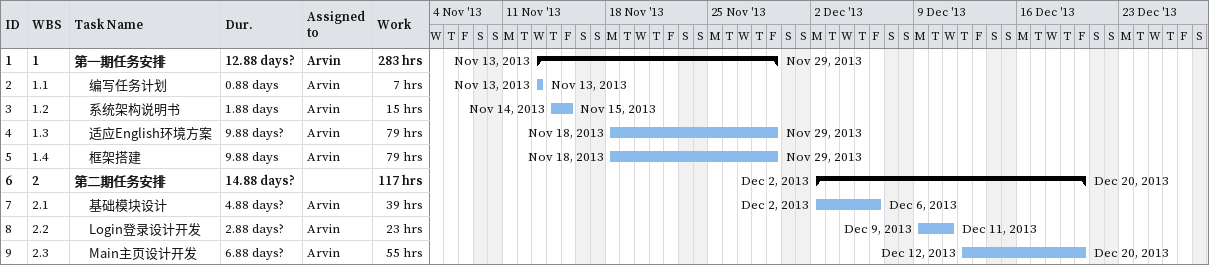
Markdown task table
| ID | WBS | Task | Duration | Start | Finish | Resources | Work (h) |
|---|---|---|---|---|---|---|---|
| 1 | 1 | **第一期任务安排** | 12.88d? | 2013-11-13 | 2013-11-29 | Arvin | 283 |
| 2 | 1.1 | 编写任务计划 | 0.88d | 2013-11-13 | 2013-11-13 | Arvin | 7 |
| 3 | 1.2 | 系统架构说明书 | 1.88d | 2013-11-14 | 2013-11-15 | Arvin | 15 |
| 4 | 1.3 | 适应English环境方案 | 9.88d? | 2013-11-18 | 2013-11-29 | Arvin | 79 |
| 5 | 1.4 | 框架搭建 | 9.88d | 2013-11-18 | 2013-11-29 | Arvin | 79 |
| 6 | 2 | **第二期任务安排** | 14.88d? | 2013-12-02 | 2013-12-20 |  | 117 |
| 7 | 2.1 | 基础模块设计 | 4.88d? | 2013-12-02 | 2013-12-06 | Arvin | 39 |
| 8 | 2.2 | Login登录设计开发 | 2.88d? | 2013-12-09 | 2013-12-11 | Arvin | 23 |
| 9 | 2.3 | Main主页设计开发 | 6.88d? | 2013-12-12 | 2013-12-20 | Arvin | 55 |
